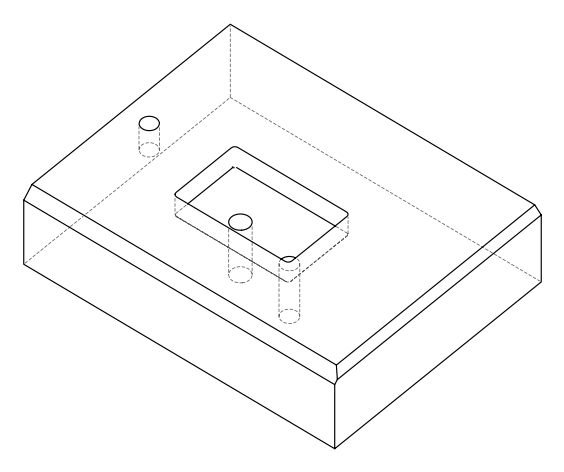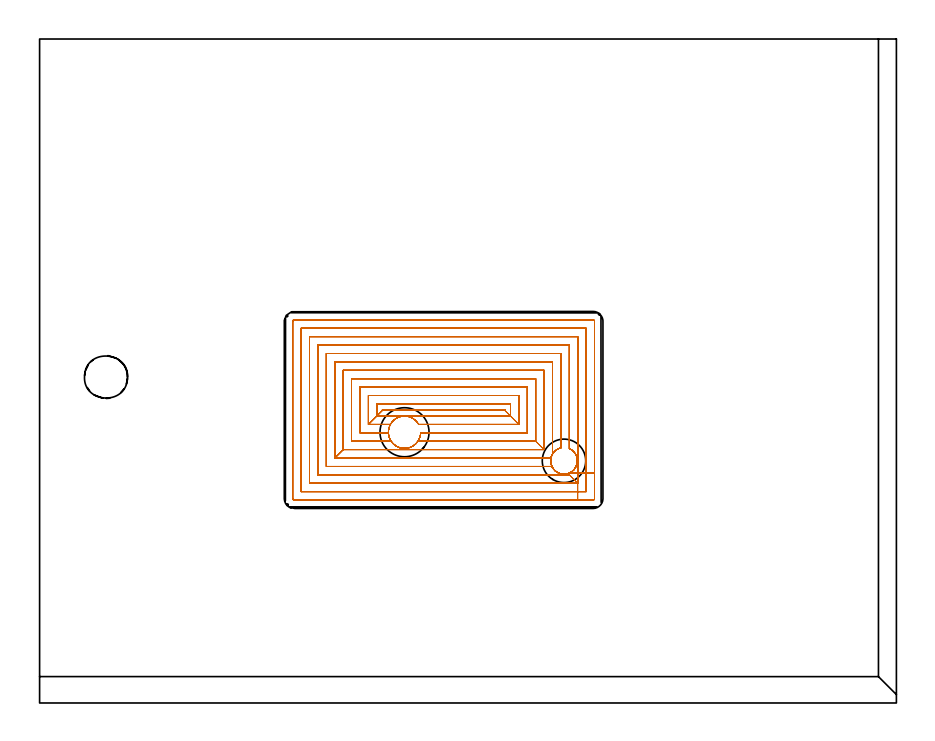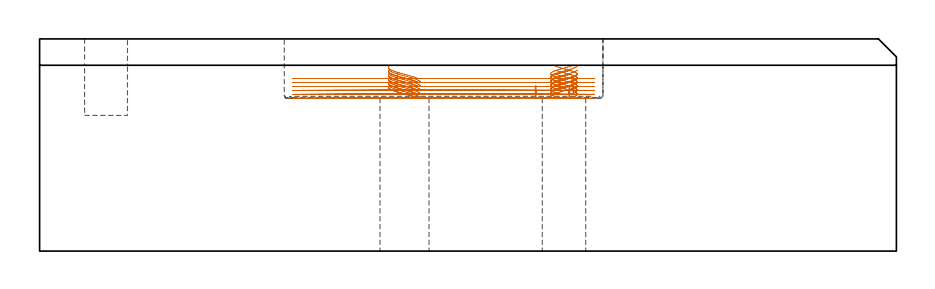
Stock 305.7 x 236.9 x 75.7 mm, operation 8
(PLAN: 8 operations, 6 tool changes, 99.5 min)
(1 SPOT_DRILL | STEP1POCKET | NXT0321_9005460120000 | 0.03 min | 3 mm3)
(2 INDEXABLE_INSERT_DRILL_THROUGH_HOLE_FROM_SOLID | STEP1HOLE | NXT0302_006 | 0.24 min | 18187 mm3)
(3 INDEXABLE_INSERT_DRILL_THROUGH_HOLE_FROM_SOLID_1 | STEP1HOLE_1 | NXT0302_002 | 0.24 min | 14265 mm3)
(4 DRILL_BLIND_HOLE_INTO_CENTER | STEP1POCKET | NXT0301_128 | 0.12 min | 2957 mm3)
(5 MILL_ROUGH_BLIND_HOLE_CONTOUR | STEP1POCKET | NXT0201_013 | Spiral | 0.75 min | 2058 mm3)
(6 AREA_MILL | FG_CHAMFER_SURFACE | UGT0205_001 | 9.9 min | 13508 mm3)
(7 AREA_MILL_1 | FG_CHAMFER_SURFACE_1 | UGT0205_001 | 5.71 min | 4703 mm3)
(8 MILL_RECTANGULAR_POCKET | POCKET_RECTANGULAR_STRAIGHT | UGT0201_084 | Follow Part, ap 1.5, ae 75% | 82.5 min | 160054 mm3)
(TOOL NXT0321_9005460120000 | NC Spot Drill, 142deg, 12mm, Carbide, Uncoated | D12 PA142 FL30 Z2)
(TOOL NXT0302_006 | Index. Insert Drill 17.5mm [880-D1750L25-05] | D17.5 PA176 FL88 Z2)
(TOOL NXT0302_002 | Index. Insert Drill 15.5mm [880-D1550L20-05] | D15.5 PA176 FL78 Z2)
(TOOL NXT0301_128 | Carbide Drill 12mm [861.1-1200-036A1-GP GC34] | D12 PA150 FL37.4 Z2)
(TOOL NXT0201_013 | ENDMILL 10mm | D10 FL30 Z4)
(TOOL UGT0205_001 | Chamfer Mill 20 x 3 x 45 deg. | D20 FL50 Z2)
(TOOL UGT0201_084 | End mill 6 mm | D6 R1 FL30 Z4)
(OP 8 MILL_RECTANGULAR_POCKET, part 2 of 2)
G0 X124.739 Y98.372 Z65.98
G1 X124.539 Y97.617 Z65.771 F250.
X124.449 Y96.679 Z65.518
X124.513 Y95.739 Z65.266
X124.73 Y94.821 Z65.013
X125.093 Y93.952 Z64.761
X125.593 Y93.153 Z64.508
X126.216 Y92.446 Z64.256
X126.947 Y91.85 Z64.003
X127.416 Y91.571 Z63.857
X127.696 Y91.424 Z63.772
X127.763 Y91.393 Z63.752
X128.202 Y91.21 Z63.625
X128.52 Y91.093 Z63.534
X129.375 Y90.902 Z63.299
X130.248 Y90.843 Z63.065
X131.12 Y90.917 Z62.83
X131.971 Y91.122 Z62.596
X132.781 Y91.454 Z62.361
X133.531 Y91.904 Z62.127
X134.205 Y92.463 Z61.892
X134.785 Y93.118 Z61.658
X134.974 Y93.4 Z61.567
X177. F500.
Y115.7
X111.3
Y93.4
X125.43
G0 X191.756 Y85.462 Z65.98
G1 X191.743 Y85.367 Z65.954 F250.
X191.482 Y84.55 Z65.725
X191.079 Y83.793 Z65.495
X190.546 Y83.121 Z65.265
X189.901 Y82.556 Z65.035
X189.165 Y82.115 Z64.805
X188.362 Y81.814 Z64.576
X187.518 Y81.661 Z64.346
X186.661 Y81.663 Z64.116
X186.356 Y81.711 Z64.033
X185.947 Y81.793 Z63.922
X185.339 Y81.98 Z63.751
X184.564 Y82.378 Z63.517
X183.873 Y82.91 Z63.284
X183.292 Y83.559 Z63.05
X182.838 Y84.303 Z62.817
X182.527 Y85.117 Z62.583
X182.37 Y85.974 Z62.35
X182.372 Y86.846 Z62.116
X182.532 Y87.702 Z61.883
X182.845 Y88.516 Z61.649
X183. Y88.783 Z61.567
Y121.7 F500.
X105.3
Y87.4
X108.3 Y90.4
X180.
Y118.7
X108.3
Y90.4
X105.3 Y87.4
X182.467
G0 X189.624 Y82.39 Z65.98
G1 X189.165 Y82.115 Z65.837 F250.
X188.362 Y81.814 Z65.607
X187.518 Y81.661 Z65.377
X186.661 Y81.663 Z65.147
X186.356 Y81.711 Z65.065
X185.947 Y81.793 Z64.953
X185.339 Y81.98 Z64.782
X184.565 Y82.377 Z64.549
X183.876 Y82.908 Z64.316
X183.294 Y83.555 Z64.083
X182.841 Y84.297 Z63.85
X182.529 Y85.11 Z63.617
X182.371 Y85.965 Z63.384
Y86.835 Z63.151
X182.529 Y87.691 Z62.917
X182.839 Y88.503 Z62.684
X183.293 Y89.246 Z62.451
X183.874 Y89.893 Z62.218
X184.113 Y90.088 Z62.135
X184.353 Y90.282 Z62.053
X185. Y90.667 Z61.851
X185.7 Y90.945 Z61.649
X186. Y91.016 Z61.567
Y124.7 F500.
X102.3
Y84.4
X182.803
G0 X183.906 Y82.884 Z65.98
G1 X184.565 Y82.377 Z65.757 F250.
X185.339 Y81.98 Z65.524
X185.947 Y81.793 Z65.354
X186.356 Y81.711 Z65.242
X186.661 Y81.663 Z65.159
X187.518 Y81.661 Z64.929
X188.362 Y81.814 Z64.7
X189.165 Y82.115 Z64.47
X189.901 Y82.556 Z64.24
X190.546 Y83.121 Z64.01
X191.079 Y83.793 Z63.78
X191.482 Y84.55 Z63.55
X191.743 Y85.367 Z63.321
X191.854 Y86.218 Z63.091
X191.809 Y87.074 Z62.861
X191.612 Y87.909 Z62.631
X191.496 Y88.195 Z62.549
X191.379 Y88.48 Z62.466
X190.991 Y89.136 Z62.262
X190.504 Y89.722 Z62.058
X189.93 Y90.223 Z61.853
X189.283 Y90.625 Z61.649
X189. Y90.748 Z61.567
Y127.7 F500.
X99.3
Y81.4
X189.
Y82.05
X192.
Y130.7
X96.3
Y78.4
X192.
Y82.05
X195.
Y133.7
X93.3
Y75.4
X195.
Y82.05
X198.
Y136.2
G3 X197.5 Y136.7 R0.5
G1 X90.8
G3 X90.3 Y136.2 R0.5
G1 Y72.9
G3 X90.8 Y72.4 R0.5
G1 X197.5
G3 X198. Y72.9 R0.5
G1 Y82.05
Y83.05
G0 X124.621 Y95.281 Z64.567
G1 X124.508 Y95.77 Z64.432 F250.
X124.449 Y96.706 Z64.181
X124.543 Y97.639 Z63.93
X124.786 Y98.545 Z63.678
X125.174 Y99.4 Z63.427
X125.694 Y100.18 Z63.176
X126.334 Y100.865 Z62.924
X127.077 Y101.438 Z62.673
X127.373 Y101.605 Z62.582
X127.668 Y101.772 Z62.491
X128.536 Y102.112 Z62.241
X129.446 Y102.308 Z61.992
X130.377 Y102.354 Z61.742
X131.303 Y102.25 Z61.492
X132.2 Y101.998 Z61.243
X133.044 Y101.605 Z60.993
X133.814 Y101.08 Z60.744
X134.49 Y100.438 Z60.494
X135.053 Y99.696 Z60.244
X135.218 Y99.4 Z60.153
X171. F500.
Y109.7
X117.3
Y99.4
X120.3 Y102.4
X122.3 Y104.4
X166.
Y104.7
X122.3
Y104.4
X120.3 Y102.4
X168.
Y106.7
X120.3
Y102.4
X117.3 Y99.4
X125.185
G0 X124.634 Y95.223 Z64.567
G1 X124.719 Y94.856 Z64.466 F250.
X125.074 Y93.988 Z64.214
X125.566 Y93.189 Z63.963
X126.181 Y92.48 Z63.712
X126.902 Y91.881 Z63.46
X127.416 Y91.571 Z63.299
X127.696 Y91.424 Z63.215
X127.763 Y91.393 Z63.195
X128.202 Y91.21 Z63.068
X128.52 Y91.093 Z62.977
X129.414 Y90.896 Z62.732
X130.327 Y90.844 Z62.486
X131.237 Y90.937 Z62.241
X132.121 Y91.173 Z61.996
X132.956 Y91.545 Z61.751
X133.722 Y92.046 Z61.506
X134.399 Y92.661 Z61.261
X134.97 Y93.376 Z61.016
X135.421 Y94.172 Z60.771
X135.74 Y95.03 Z60.525
X135.919 Y95.927 Z60.28
X135.945 Y96.4 Z60.153
X174. F500.
Y112.7
X114.3
Y96.4
X124.462
G0 X124.74 Y98.371 Z64.567
G1 X124.543 Y97.639 Z64.363 F250.
X124.449 Y96.706 Z64.112
X124.508 Y95.77 Z63.861
X124.719 Y94.856 Z63.609
X125.074 Y93.988 Z63.358
X125.566 Y93.189 Z63.107
X126.181 Y92.48 Z62.855
X126.902 Y91.881 Z62.604
X127.416 Y91.571 Z62.443
X127.696 Y91.424 Z62.359
X127.763 Y91.393 Z62.339
X128.202 Y91.21 Z62.211
X128.52 Y91.093 Z62.12
X129.375 Y90.902 Z61.886
X130.248 Y90.843 Z61.651
X131.12 Y90.917 Z61.417
X131.971 Y91.122 Z61.182
X132.781 Y91.454 Z60.948
X133.531 Y91.904 Z60.713
X134.205 Y92.463 Z60.479
X134.785 Y93.118 Z60.244
X134.974 Y93.4 Z60.153
X177. F500.
Y115.7
X111.3
Y93.4
X125.43
G0 X191.756 Y85.461 Z64.567
G1 X191.743 Y85.367 Z64.541 F250.
X191.482 Y84.55 Z64.311
X191.079 Y83.793 Z64.082
X190.546 Y83.121 Z63.852
X189.901 Y82.556 Z63.622
X189.165 Y82.115 Z63.392
X188.362 Y81.814 Z63.162
X187.518 Y81.661 Z62.932
X186.661 Y81.663 Z62.703
X186.356 Y81.711 Z62.62
X185.947 Y81.793 Z62.508
X185.339 Y81.98 Z62.338
X184.564 Y82.378 Z62.104
X183.873 Y82.91 Z61.871
X183.292 Y83.559 Z61.637
X182.838 Y84.303 Z61.404
X182.527 Y85.117 Z61.17
X182.37 Y85.974 Z60.937
X182.371 Y86.846 Z60.703
X182.532 Y87.703 Z60.47
X182.845 Y88.516 Z60.236
X183. Y88.783 Z60.153
Y121.7 F500.
X105.3
Y87.4
X108.3 Y90.4
X180.
Y118.7
X108.3
Y90.4
X105.3 Y87.4
X182.467
G0 X189.624 Y82.39 Z64.567
G1 X189.165 Y82.115 Z64.423 F250.
X188.362 Y81.814 Z64.194
X187.518 Y81.661 Z63.964
X186.661 Y81.663 Z63.734
X186.356 Y81.711 Z63.651
X185.947 Y81.793 Z63.54
X185.339 Y81.98 Z63.369
X184.565 Y82.377 Z63.136
X183.876 Y82.908 Z62.903
X183.294 Y83.555 Z62.67
X182.84 Y84.297 Z62.437
X182.529 Y85.11 Z62.204
X182.371 Y85.965 Z61.97
X182.37 Y86.835 Z61.737
X182.528 Y87.691 Z61.504
X182.839 Y88.503 Z61.271
X183.293 Y89.246 Z61.038
X183.874 Y89.893 Z60.805
X184.113 Y90.088 Z60.722
X184.353 Y90.282 Z60.64
X185. Y90.667 Z60.438
X185.7 Y90.945 Z60.236
X186. Y91.016 Z60.153
Y124.7 F500.
X102.3
Y84.4
X182.802
G0 X183.906 Y82.884 Z64.567
G1 X184.565 Y82.377 Z64.344 F250.
X185.339 Y81.98 Z64.111
X185.947 Y81.793 Z63.94
X186.356 Y81.711 Z63.829
X186.661 Y81.663 Z63.746
X187.518 Y81.661 Z63.516
X188.362 Y81.814 Z63.286
X189.165 Y82.115 Z63.056
X189.901 Y82.556 Z62.827
X190.546 Y83.121 Z62.597
X191.079 Y83.793 Z62.367
X191.482 Y84.55 Z62.137
X191.743 Y85.367 Z61.907
X191.854 Y86.218 Z61.678
X191.809 Y87.074 Z61.448
X191.612 Y87.909 Z61.218
X191.496 Y88.195 Z61.135
X191.379 Y88.48 Z61.053
X190.991 Y89.136 Z60.848
X190.504 Y89.722 Z60.644
X189.93 Y90.223 Z60.44
X189.283 Y90.625 Z60.236
X189. Y90.748 Z60.153
Y127.7 F500.
X99.3
Y81.4
X189.
Y82.05
X192.
Y130.7
X96.3
Y78.4
X192.
Y82.05
X195.
Y133.7
X93.3
Y75.4
X195.
Y82.05
X198.
Y136.2
G3 X197.5 Y136.7 R0.5
G1 X90.8
G3 X90.3 Y136.2 R0.5
G1 Y72.9
G3 X90.8 Y72.4 R0.5
G1 X197.5
G3 X198. Y72.9 R0.5
G1 Y82.05
Y83.05
G0 X124.617 Y95.28 Z63.153
G1 X124.55 Y95.524 Z63.086 F250.
X124.45 Y96.459 Z62.834
X124.504 Y97.398 Z62.582
X124.709 Y98.316 Z62.33
X125.062 Y99.188 Z62.078
X125.551 Y99.991 Z61.826
X126.164 Y100.704 Z61.574
X126.885 Y101.308 Z61.322
X127.672 Y101.774 Z61.076
X128.539 Y102.113 Z60.827
X129.45 Y102.308 Z60.577
X130.38 Y102.354 Z60.328
X131.305 Y102.249 Z60.078
X132.202 Y101.997 Z59.829
X133.045 Y101.604 Z59.579
X133.815 Y101.079 Z59.33
X134.49 Y100.438 Z59.08
X135.053 Y99.696 Z58.831
X135.218 Y99.4 Z58.74
X171. F500.
Y109.7
X117.3
Y99.4
X120.3 Y102.4
X122.3 Y104.4
X166.
Y104.7
X122.3
Y104.4
X120.3 Y102.4
X168.
Y106.7
X120.3
Y102.4
X117.3 Y99.4
X125.185
G0 X124.633 Y95.223 Z63.153
G1 X124.8 Y94.617 Z62.985 F250.
X125.194 Y93.764 Z62.733
X125.722 Y92.985 Z62.481
X126.37 Y92.303 Z62.229
X127.12 Y91.736 Z61.977
X127.764 Y91.392 Z61.781
X128.202 Y91.21 Z61.654
X128.52 Y91.093 Z61.563
X129.414 Y90.896 Z61.318
X130.327 Y90.844 Z61.073
X131.237 Y90.937 Z60.828
X132.121 Y91.173 Z60.583
X132.957 Y91.546 Z60.338
X133.722 Y92.046 Z60.092
X134.399 Y92.662 Z59.847
X134.97 Y93.377 Z59.602
X135.421 Y94.173 Z59.357
X135.74 Y95.03 Z59.112
X135.919 Y95.928 Z58.867
X135.945 Y96.4 Z58.74
X174. F500.
Y112.7
X114.3
Y96.4
X124.462
G0 X124.733 Y98.373 Z63.153
G1 X124.709 Y98.316 Z63.137 F250.
X124.504 Y97.398 Z62.885
X124.45 Y96.459 Z62.633
X124.55 Y95.524 Z62.381
X124.8 Y94.617 Z62.129
X125.194 Y93.764 Z61.877
X125.722 Y92.985 Z61.625
X126.37 Y92.303 Z61.373
X127.12 Y91.736 Z61.121
X127.764 Y91.392 Z60.925
X128.202 Y91.21 Z60.798
X128.52 Y91.093 Z60.707
X129.374 Y90.902 Z60.472
X130.248 Y90.843 Z60.238
X131.12 Y90.917 Z60.003
X131.971 Y91.122 Z59.769
X132.781 Y91.454 Z59.534
X133.531 Y91.904 Z59.3
X134.204 Y92.464 Z59.065
X134.785 Y93.118 Z58.831
X134.974 Y93.4 Z58.74
X177. F500.
Y115.7
X111.3
Y93.4
X125.43
G0 X191.76 Y85.459 Z63.153
G1 X191.757 Y85.431 Z63.146 F250.
X191.504 Y84.603 Z62.914
X191.106 Y83.835 Z62.682
X190.574 Y83.151 Z62.45
X189.928 Y82.575 Z62.218
X189.188 Y82.126 Z61.986
X188.378 Y81.818 Z61.754
X187.527 Y81.662 Z61.522
X186.661 Y81.663 Z61.29
X186.356 Y81.711 Z61.207
X185.948 Y81.793 Z61.096
X185.332 Y81.983 Z60.923
X184.607 Y82.35 Z60.705
X183.955 Y82.836 Z60.487
X183.395 Y83.425 Z60.27
X182.943 Y84.101 Z60.052
X182.612 Y84.844 Z59.834
X182.413 Y85.632 Z59.616
X182.351 Y86.442 Z59.398
X182.427 Y87.252 Z59.18
X182.502 Y87.551 Z59.098
X182.576 Y87.851 Z59.015
X182.845 Y88.516 Z58.823
X183. Y88.783 Z58.74
Y121.7 F500.
X105.3
Y87.4
X108.3 Y90.4
X180.
Y118.7
X108.3
Y90.4
X105.3 Y87.4
X182.467
G0 X189.622 Y82.389 Z63.153
G1 X189.188 Y82.126 Z63.017 F250.
X188.378 Y81.818 Z62.785
X187.527 Y81.662 Z62.553
X186.661 Y81.663 Z62.321
X186.356 Y81.711 Z62.239
X185.948 Y81.793 Z62.127
X185.332 Y81.983 Z61.954
X184.607 Y82.35 Z61.737
X183.955 Y82.836 Z61.519
X183.395 Y83.425 Z61.301
X182.943 Y84.101 Z61.083
X182.612 Y84.844 Z60.865
X182.413 Y85.632 Z60.647
X182.351 Y86.442 Z60.429
X182.427 Y87.252 Z60.212
X182.502 Y87.551 Z60.129
X182.576 Y87.851 Z60.046
X182.89 Y88.604 Z59.827
X183.328 Y89.293 Z59.609
X183.878 Y89.897 Z59.39
X184.117 Y90.091 Z59.307
X184.357 Y90.285 Z59.225
X185.003 Y90.668 Z59.024
X185.7 Y90.944 Z58.823
X186. Y91.016 Z58.74
Y124.7 F500.
X102.3
Y84.4
X182.802
G0 X183.909 Y82.884 Z63.153
G1 X183.955 Y82.836 Z63.136 F250.
X184.607 Y82.35 Z62.918
X185.332 Y81.983 Z62.7
X185.948 Y81.793 Z62.527
X186.356 Y81.711 Z62.416
X186.661 Y81.663 Z62.333
X187.527 Y81.662 Z62.101
X188.378 Y81.818 Z61.869
X189.188 Y82.126 Z61.637
X189.928 Y82.575 Z61.405
X190.574 Y83.151 Z61.173
X191.106 Y83.835 Z60.941
X191.504 Y84.603 Z60.709
X191.757 Y85.431 Z60.477
X191.856 Y86.292 Z60.245
X191.797 Y87.156 Z60.013
X191.729 Y87.456 Z59.93
X191.66 Y87.757 Z59.848
X191.613 Y87.906 Z59.806
X191.497 Y88.191 Z59.723
X191.38 Y88.477 Z59.641
X191.091 Y88.989 Z59.483
X190.74 Y89.462 Z59.325
X190.334 Y89.888 Z59.167
X190.094 Y90.082 Z59.085
X189.855 Y90.277 Z59.002
X189.283 Y90.625 Z58.823
X189. Y90.748 Z58.74
Y127.7 F500.
X99.3
Y81.4
X189.
Y82.05
X192.
Y130.7
X96.3
Y78.4
X192.
Y82.05
X195.
Y133.7
X93.3
Y75.4
X195.
Y82.05
X198.
Y136.2
G3 X197.5 Y136.7 R0.5
G1 X90.8
G3 X90.3 Y136.2 R0.5
G1 Y72.9
G3 X90.8 Y72.4 R0.5
G1 X197.5
G3 X198. Y72.9 R0.5
G1 Y82.05
Y83.05
G0 X124.618 Y95.28 Z61.74
G1 X124.547 Y95.538 Z61.668 F250.
X124.45 Y96.476 Z61.416
X124.507 Y97.417 Z61.163
X124.716 Y98.336 Z60.91
X125.073 Y99.209 Z60.658
X125.567 Y100.013 Z60.405
X126.185 Y100.724 Z60.152
X126.911 Y101.326 Z59.9
X127.672 Y101.774 Z59.663
X128.539 Y102.113 Z59.414
X129.45 Y102.308 Z59.164
X130.38 Y102.354 Z58.915
X131.305 Y102.249 Z58.665
X132.202 Y101.997 Z58.416
X133.045 Y101.604 Z58.166
X133.815 Y101.079 Z57.917
X134.49 Y100.438 Z57.667
X135.053 Y99.696 Z57.418
X135.218 Y99.4 Z57.327
X171. F500.
Y109.7
X117.3
Y99.4
X122.3 Y104.4
X166.
Y104.7
X122.3
Y104.4
X120.3 Y102.4
X168.
Y106.7
X120.3
Y102.4
X117.3 Y99.4
X125.185
G0 X124.633 Y95.224 Z61.74
G1 X124.796 Y94.628 Z61.575 F250.
X125.19 Y93.772 Z61.322
X125.718 Y92.991 Z61.069
X126.367 Y92.306 Z60.817
X127.118 Y91.736 Z60.564
X127.764 Y91.392 Z60.368
X128.202 Y91.21 Z60.241
X128.52 Y91.093 Z60.15
X129.414 Y90.896 Z59.905
X130.327 Y90.844 Z59.66
X131.237 Y90.937 Z59.415
X132.121 Y91.173 Z59.169
X132.957 Y91.546 Z58.924
X133.722 Y92.046 Z58.679
X134.399 Y92.662 Z58.434
X134.97 Y93.377 Z58.189
X135.421 Y94.173 Z57.944
X135.74 Y95.03 Z57.699
X135.919 Y95.928 Z57.453
X135.945 Y96.4 Z57.327
X174. F500.
Y112.7
X114.3
Y96.4
X124.462
G0 X124.732 Y98.374 Z61.74
G1 X124.716 Y98.336 Z61.729 F250.
X124.507 Y97.417 Z61.476
X124.45 Y96.476 Z61.224
X124.547 Y95.538 Z60.971
X124.796 Y94.628 Z60.718
X125.19 Y93.772 Z60.466
X125.718 Y92.991 Z60.213
X126.367 Y92.306 Z59.96
X127.118 Y91.736 Z59.708
X127.764 Y91.392 Z59.512
X128.202 Y91.21 Z59.385
X128.52 Y91.093 Z59.294
X129.374 Y90.902 Z59.059
X130.248 Y90.843 Z58.825
X131.12 Y90.917 Z58.59
X131.971 Y91.122 Z58.356
X132.781 Y91.454 Z58.121
X133.531 Y91.904 Z57.887
X134.204 Y92.464 Z57.652
X134.785 Y93.118 Z57.418
X134.974 Y93.4 Z57.327
X177. F500.
Y115.7
X111.3
Y93.4
X125.43
G0 X191.761 Y85.46 Z61.74
G1 X191.757 Y85.429 Z61.732 F250.
X191.504 Y84.601 Z61.5
X191.105 Y83.833 Z61.268
X190.574 Y83.15 Z61.036
X189.927 Y82.574 Z60.804
X189.187 Y82.125 Z60.572
X188.378 Y81.818 Z60.34
X187.526 Y81.662 Z60.108
X186.661 Y81.663 Z59.876
X186.356 Y81.711 Z59.793
X185.948 Y81.793 Z59.682
X185.339 Y81.98 Z59.511
X184.563 Y82.378 Z59.278
X183.873 Y82.91 Z59.044
X183.291 Y83.559 Z58.811
X182.837 Y84.303 Z58.577
X182.527 Y85.117 Z58.343
X182.37 Y85.974 Z58.11
X182.371 Y86.846 Z57.876
X182.532 Y87.703 Z57.643
X182.845 Y88.516 Z57.409
X183. Y88.783 Z57.327
Y121.7 F500.
X105.3
Y87.4
X108.3 Y90.4
X180.
Y118.7
X108.3
Y90.4
X105.3 Y87.4
X182.467
G0 X189.623 Y82.39 Z61.74
G1 X189.187 Y82.125 Z61.603 F250.
X188.378 Y81.818 Z61.371
X187.526 Y81.662 Z61.139
X186.661 Y81.663 Z60.907
X186.356 Y81.711 Z60.825
X185.948 Y81.793 Z60.713
X185.339 Y81.98 Z60.542
X184.564 Y82.377 Z60.309
X183.875 Y82.908 Z60.076
X183.293 Y83.556 Z59.843
X182.839 Y84.299 Z59.609
X182.528 Y85.112 Z59.376
X182.37 Y85.968 Z59.143
X182.371 Y86.838 Z58.91
X182.529 Y87.694 Z58.676
X182.841 Y88.507 Z58.443
X183.296 Y89.249 Z58.21
X183.878 Y89.897 Z57.977
X184.117 Y90.091 Z57.894
X184.357 Y90.285 Z57.811
X185.003 Y90.668 Z57.61
X185.7 Y90.944 Z57.409
X186. Y91.016 Z57.327
Y124.7 F500.
X102.3
Y84.4
X182.802
G0 X183.907 Y82.884 Z61.74
G1 X184.564 Y82.377 Z61.517 F250.
X185.339 Y81.98 Z61.284
X185.948 Y81.793 Z61.113
X186.356 Y81.711 Z61.002
X186.661 Y81.663 Z60.919
X187.526 Y81.662 Z60.687
X188.378 Y81.818 Z60.455
X189.187 Y82.125 Z60.223
X189.927 Y82.574 Z59.992
X190.574 Y83.15 Z59.76
X191.105 Y83.833 Z59.528
X191.504 Y84.601 Z59.296
X191.757 Y85.429 Z59.064
X191.856 Y86.289 Z58.832
X191.797 Y87.153 Z58.6
X191.729 Y87.454 Z58.517
X191.661 Y87.754 Z58.435
X191.613 Y87.906 Z58.392
X191.497 Y88.191 Z58.31
X191.388 Y88.458 Z58.232
X191.248 Y88.71 Z58.155
X191.097 Y88.979 Z58.072
X190.591 Y89.63 Z57.851
X189.98 Y90.185 Z57.63
X189.283 Y90.625 Z57.409
X189. Y90.748 Z57.327
Y127.7 F500.
X99.3
Y81.4
X189.
Y82.05
X192.
Y130.7
X96.3
Y78.4
X192.
Y82.05
X195.
Y133.7
X93.3
Y75.4
X195.
Y82.05
X198.
Y136.2
G3 X197.5 Y136.7 R0.5
G1 X90.8
G3 X90.3 Y136.2 R0.5
G1 Y72.9
G3 X90.8 Y72.4 R0.5
G1 X197.5
G3 X198. Y72.9 R0.5
G1 Y82.05
Y83.05
G0 X124.614 Y95.279 Z60.327
G1 X124.481 Y95.992 Z60.132 F250.
X124.456 Y96.898 Z59.89
X124.574 Y97.796 Z59.647
X124.831 Y98.665 Z59.404
X125.221 Y99.483 Z59.161
X125.734 Y100.23 Z58.919
X126.358 Y100.887 Z58.676
X127.077 Y101.438 Z58.433
X127.373 Y101.605 Z58.342
X127.668 Y101.772 Z58.251
X128.536 Y102.112 Z58.001
X129.446 Y102.308 Z57.752
X130.377 Y102.354 Z57.502
X131.303 Y102.25 Z57.252
X132.2 Y101.998 Z57.003
X133.044 Y101.605 Z56.753
X133.814 Y101.08 Z56.504
X134.49 Y100.438 Z56.254
X135.053 Y99.696 Z56.004
X135.218 Y99.4 Z55.913
X171. F500.
X166. Y104.4
Y104.7
X122.3
Y104.4
X166.
X168. Y102.4
Y106.7
X120.3
Y102.4
X168.
X171. Y99.4
Y109.7
X117.3
Y99.4
X125.185
G0 X124.625 Y95.22 Z60.327
G1 X124.647 Y95.101 Z60.294 F250.
X124.951 Y94.247 Z60.051
X125.384 Y93.452 Z59.809
X125.937 Y92.734 Z59.566
X126.596 Y92.112 Z59.323
X126.872 Y91.914 Z59.232
X127.134 Y91.728 Z59.146
X127.763 Y91.393 Z58.955
X128.202 Y91.21 Z58.828
X128.52 Y91.093 Z58.737
X129.414 Y90.896 Z58.492
X130.327 Y90.844 Z58.246
X131.237 Y90.937 Z58.001
X132.121 Y91.173 Z57.756
X132.956 Y91.545 Z57.511
X133.722 Y92.046 Z57.266
X134.399 Y92.661 Z57.021
X134.97 Y93.376 Z56.776
X135.421 Y94.172 Z56.531
X135.74 Y95.03 Z56.285
X135.919 Y95.927 Z56.04
X135.945 Y96.4 Z55.913
X174. F500.
Y112.7
X114.3
Y96.4
X124.462
G0 X124.744 Y98.369 Z60.327
G1 X124.574 Y97.796 Z60.166 F250.
X124.456 Y96.898 Z59.924
X124.481 Y95.992 Z59.681
X124.647 Y95.101 Z59.438
X124.951 Y94.247 Z59.195
X125.384 Y93.452 Z58.952
X125.937 Y92.734 Z58.71
X126.596 Y92.112 Z58.467
X126.872 Y91.914 Z58.376
X127.134 Y91.728 Z58.29
X127.763 Y91.393 Z58.099
X128.202 Y91.21 Z57.971
X128.52 Y91.093 Z57.88
X129.375 Y90.902 Z57.646
X130.248 Y90.843 Z57.411
X131.12 Y90.917 Z57.177
X131.971 Y91.122 Z56.942
X132.781 Y91.454 Z56.708
X133.531 Y91.904 Z56.473
X134.205 Y92.463 Z56.239
X134.785 Y93.118 Z56.004
X134.974 Y93.4 Z55.913
X177. F500.
Y115.7
X111.3
Y93.4
X125.43
G0 X191.761 Y85.46 Z60.327
G1 X191.757 Y85.432 Z60.319 F250.
X191.505 Y84.604 Z60.087
X191.106 Y83.835 Z59.855
X190.574 Y83.151 Z59.623
X189.928 Y82.575 Z59.391
X189.188 Y82.126 Z59.159
X188.378 Y81.818 Z58.927
X187.527 Y81.662 Z58.695
X186.661 Y81.663 Z58.463
X186.356 Y81.711 Z58.38
X185.947 Y81.793 Z58.269
X185.339 Y81.98 Z58.098
X184.563 Y82.378 Z57.864
X183.873 Y82.91 Z57.631
X183.291 Y83.559 Z57.397
X182.837 Y84.303 Z57.164
X182.527 Y85.117 Z56.93
X182.369 Y85.975 Z56.697
X182.371 Y86.846 Z56.463
X182.532 Y87.703 Z56.23
X182.845 Y88.516 Z55.996
X183. Y88.783 Z55.913
Y121.7 F500.
X105.3
Y87.4
X182.466
G0 X189.623 Y82.39 Z60.327
G1 X189.188 Y82.126 Z60.19 F250.
X188.378 Y81.818 Z59.958
X187.527 Y81.662 Z59.726
X186.661 Y81.663 Z59.494
X186.356 Y81.711 Z59.412
X185.947 Y81.793 Z59.3
X185.339 Y81.98 Z59.129
X184.565 Y82.377 Z58.896
X183.875 Y82.907 Z58.663
X183.294 Y83.555 Z58.43
X182.84 Y84.297 Z58.197
X182.529 Y85.109 Z57.964
X182.37 Y85.965 Z57.73
Y86.835 Z57.497
X182.528 Y87.691 Z57.264
X182.839 Y88.503 Z57.031
X183.293 Y89.246 Z56.798
X183.874 Y89.893 Z56.565
X184.113 Y90.088 Z56.482
X184.353 Y90.282 Z56.4
X185. Y90.667 Z56.198
X185.7 Y90.944 Z55.996
X186. Y91.016 Z55.913
Y124.7 F500.
X102.3
Y84.4
X182.802
G0 X183.907 Y82.883 Z60.327
G1 X184.565 Y82.377 Z60.104 F250.
X185.339 Y81.98 Z59.871
X185.947 Y81.793 Z59.701
X186.356 Y81.711 Z59.589
X186.661 Y81.663 Z59.506
X187.527 Y81.662 Z59.274
X188.378 Y81.818 Z59.042
X189.188 Y82.126 Z58.81
X189.928 Y82.575 Z58.578
X190.574 Y83.151 Z58.346
X191.106 Y83.835 Z58.114
X191.505 Y84.604 Z57.882
X191.757 Y85.432 Z57.65
X191.856 Y86.292 Z57.418
X191.797 Y87.156 Z57.186
X191.728 Y87.457 Z57.103
X191.66 Y87.757 Z57.021
X191.611 Y87.911 Z56.978
X191.495 Y88.196 Z56.895
X191.378 Y88.482 Z56.812
X191.168 Y88.867 Z56.695
X190.923 Y89.231 Z56.577
X190.724 Y89.466 Z56.495
X190.524 Y89.701 Z56.412
X189.941 Y90.214 Z56.204
X189.283 Y90.625 Z55.996
X189. Y90.748 Z55.913
Y127.7 F500.
X99.3
Y81.4
X189.
Y82.05
G0 X177. Y93.4 Z58.913
G1 Z55.913 F250.
X180. Y90.4 F500.
Y118.7
X108.3
Y90.4
X180.
G0 X189. Y81.4 Z58.913
G1 Z55.913 F250.
X192. Y78.4 F500.
Y130.7
X96.3
Y78.4
X192.
Y75.4
X195.
Y133.7
X93.3
Y75.4
X192.
Y72.4
X197.5
G3 X198. Y72.9 R0.5
G1 Y136.2
G3 X197.5 Y136.7 R0.5
G1 X90.8
G3 X90.3 Y136.2 R0.5
G1 Y72.9
G3 X90.8 Y72.4 R0.5
G1 X192.
X193.
G0 X124.621 Y95.281 Z58.913
G1 X124.495 Y95.87 Z58.752 F250.
X124.453 Y96.828 Z58.495
X124.57 Y97.779 Z58.238
X124.844 Y98.698 Z57.981
X125.265 Y99.558 Z57.725
X125.824 Y100.337 Z57.468
X126.503 Y101.013 Z57.211
X126.776 Y101.216 Z57.12
X127.048 Y101.418 Z57.029
X127.79 Y101.828 Z56.802
X128.585 Y102.125 Z56.575
X129.414 Y102.302 Z56.347
X130.261 Y102.356 Z56.12
X131.106 Y102.284 Z55.893
X131.932 Y102.089 Z55.666
X132.72 Y101.775 Z55.438
X133.453 Y101.349 Z55.211
X133.721 Y101.141 Z55.12
X133.989 Y100.933 Z55.029
X134.565 Y100.353 Z54.81
X135.053 Y99.696 Z54.591
X135.218 Y99.4 Z54.5
X171. F500.
X166. Y104.4
Y104.7
X122.3
Y104.4
X166.
X168. Y102.4
Y106.7
X120.3
Y102.4
X168.
X171. Y99.4
Y109.7
X117.3
Y99.4
X125.185
G0 X124.632 Y95.227 Z58.913
G1 X124.695 Y94.933 Z58.833 F250.
X125.047 Y94.042 Z58.576
X125.543 Y93.221 Z58.319
X126.167 Y92.494 Z58.062
X126.903 Y91.88 Z57.805
X127.416 Y91.571 Z57.645
X127.696 Y91.424 Z57.56
X127.763 Y91.393 Z57.54
X128.202 Y91.21 Z57.413
X128.599 Y91.08 Z57.301
X128.924 Y90.985 Z57.21
X129.467 Y90.889 Z57.063
X129.805 Y90.866 Z56.972
X130.144 Y90.843 Z56.881
X131.091 Y90.913 Z56.626
X132.014 Y91.138 Z56.372
X132.887 Y91.511 Z56.117
X133.687 Y92.023 Z55.863
X134.392 Y92.659 Z55.609
X134.983 Y93.402 Z55.354
X135.444 Y94.232 Z55.1
X135.763 Y95.126 Z54.845
X135.93 Y96.061 Z54.591
X135.942 Y96.4 Z54.5
X174. F500.
Y112.7
X114.3
Y96.4
X124.462
G0 X124.748 Y98.375 Z58.913
G1 X124.57 Y97.779 Z58.747 F250.
X124.453 Y96.828 Z58.49
X124.495 Y95.87 Z58.233
X124.695 Y94.933 Z57.976
X125.047 Y94.042 Z57.72
X125.543 Y93.221 Z57.463
X126.167 Y92.494 Z57.206
X126.903 Y91.88 Z56.949
X127.416 Y91.571 Z56.789
X127.696 Y91.424 Z56.704
X127.763 Y91.393 Z56.684
X128.202 Y91.21 Z56.557
X128.599 Y91.08 Z56.445
X128.924 Y90.985 Z56.354
X129.467 Y90.889 Z56.206
X129.805 Y90.866 Z56.115
X130.144 Y90.843 Z56.024
X131.034 Y90.905 Z55.786
X131.903 Y91.103 Z55.547
X132.731 Y91.432 Z55.308
X133.499 Y91.886 Z55.069
X134.188 Y92.452 Z54.83
X134.781 Y93.118 Z54.591
X134.97 Y93.4 Z54.5
X177. F500.
Y115.7
X111.3
Y93.4
X125.43
G0 X191.756 Y85.461 Z58.913
G1 X191.743 Y85.367 Z58.888 F250.
X191.482 Y84.55 Z58.658
X191.079 Y83.793 Z58.429
X190.546 Y83.121 Z58.199
X189.901 Y82.556 Z57.969
X189.165 Y82.115 Z57.739
X188.362 Y81.814 Z57.509
X187.518 Y81.661 Z57.279
X186.661 Y81.663 Z57.05
X186.356 Y81.711 Z56.967
X185.947 Y81.793 Z56.855
X185.339 Y81.98 Z56.685
X184.563 Y82.378 Z56.451
X183.873 Y82.91 Z56.218
X183.291 Y83.559 Z55.984
X182.837 Y84.303 Z55.75
X182.527 Y85.117 Z55.517
X182.369 Y85.975 Z55.283
X182.371 Y86.846 Z55.05
X182.532 Y87.703 Z54.816
X182.845 Y88.516 Z54.583
X183. Y88.783 Z54.5
Y121.7 F500.
X105.3
Y87.4
X182.466
G0 X189.624 Y82.389 Z58.913
G1 X189.165 Y82.115 Z58.77 F250.
X188.362 Y81.814 Z58.54
X187.518 Y81.661 Z58.311
X186.661 Y81.663 Z58.081
X186.356 Y81.711 Z57.998
X185.947 Y81.793 Z57.886
X185.339 Y81.98 Z57.716
X184.565 Y82.377 Z57.483
X183.875 Y82.907 Z57.25
X183.294 Y83.555 Z57.017
X182.84 Y84.297 Z56.783
X182.529 Y85.109 Z56.55
X182.37 Y85.965 Z56.317
Y86.835 Z56.084
X182.528 Y87.691 Z55.851
X182.839 Y88.503 Z55.618
X183.293 Y89.246 Z55.385
X183.874 Y89.893 Z55.152
X184.113 Y90.088 Z55.069
X184.353 Y90.282 Z54.986
X185. Y90.667 Z54.784
X185.7 Y90.944 Z54.583
X186. Y91.016 Z54.5
Y124.7 F500.
X102.3
Y84.4
X182.802
G0 X183.906 Y82.884 Z58.913
G1 X184.565 Y82.377 Z58.691 F250.
X185.339 Y81.98 Z58.457
X185.947 Y81.793 Z58.287
X186.356 Y81.711 Z58.175
X186.661 Y81.663 Z58.093
X187.518 Y81.661 Z57.863
X188.362 Y81.814 Z57.633
X189.165 Y82.115 Z57.403
X189.901 Y82.556 Z57.173
X190.546 Y83.121 Z56.943
X191.079 Y83.793 Z56.714
X191.482 Y84.55 Z56.484
X191.743 Y85.367 Z56.254
X191.854 Y86.218 Z56.024
X191.809 Y87.074 Z55.794
X191.612 Y87.909 Z55.565
X191.496 Y88.195 Z55.482
X191.379 Y88.48 Z55.399
X190.991 Y89.136 Z55.195
X190.504 Y89.722 Z54.991
X189.93 Y90.223 Z54.787
X189.283 Y90.625 Z54.583
X189. Y90.748 Z54.5
Y127.7 F500.
X99.3
Y81.4
X189.
Y82.05
G0 X177. Y93.4 Z57.5
G1 Z54.5 F250.
X180. Y90.4 F500.
Y118.7
X108.3
Y90.4
X180.
G0 X189. Y81.4 Z57.5
G1 Z54.5 F250.
X192. Y78.4 F500.
Y130.7
X96.3
Y78.4
X192.
Y75.4
X195.
Y133.7
X93.3
Y75.4
X192.
Y72.4
X197.5
G3 X198. Y72.9 R0.5
G1 Y136.2
G3 X197.5 Y136.7 R0.5
G1 X90.8
G3 X90.3 Y136.2 R0.5
G1 Y72.9
G3 X90.8 Y72.4 R0.5
G1 X192.
X193.
G0 Z85.7
M5
M2
